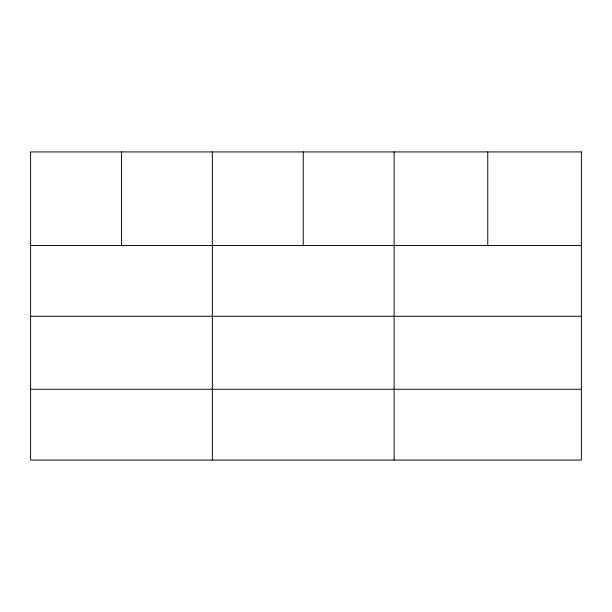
<?xml version="1.0" encoding="UTF-8"?>
<svg xmlns="http://www.w3.org/2000/svg" width="612" height="612" viewBox="0 0 612 612"><rect width="100%" height="100%" fill="white"/><g stroke="black" fill="none" stroke-linecap="round" stroke-linejoin="round"><path stroke-width="0.92" d="M30.6 245.45L581.4 245.45M30.6 316.274L581.4 316.274M30.6 389.247L581.4 389.247M487.764 151.929L487.764 245.45M394.128 151.929L394.128 460.071M303.246 151.929L303.246 245.45M212.364 151.929L212.364 460.071M121.482 151.929L121.482 245.45M581.4 151.929L30.6 151.929L30.6 460.071L581.4 460.071L581.4 151.929"/></g></svg>
